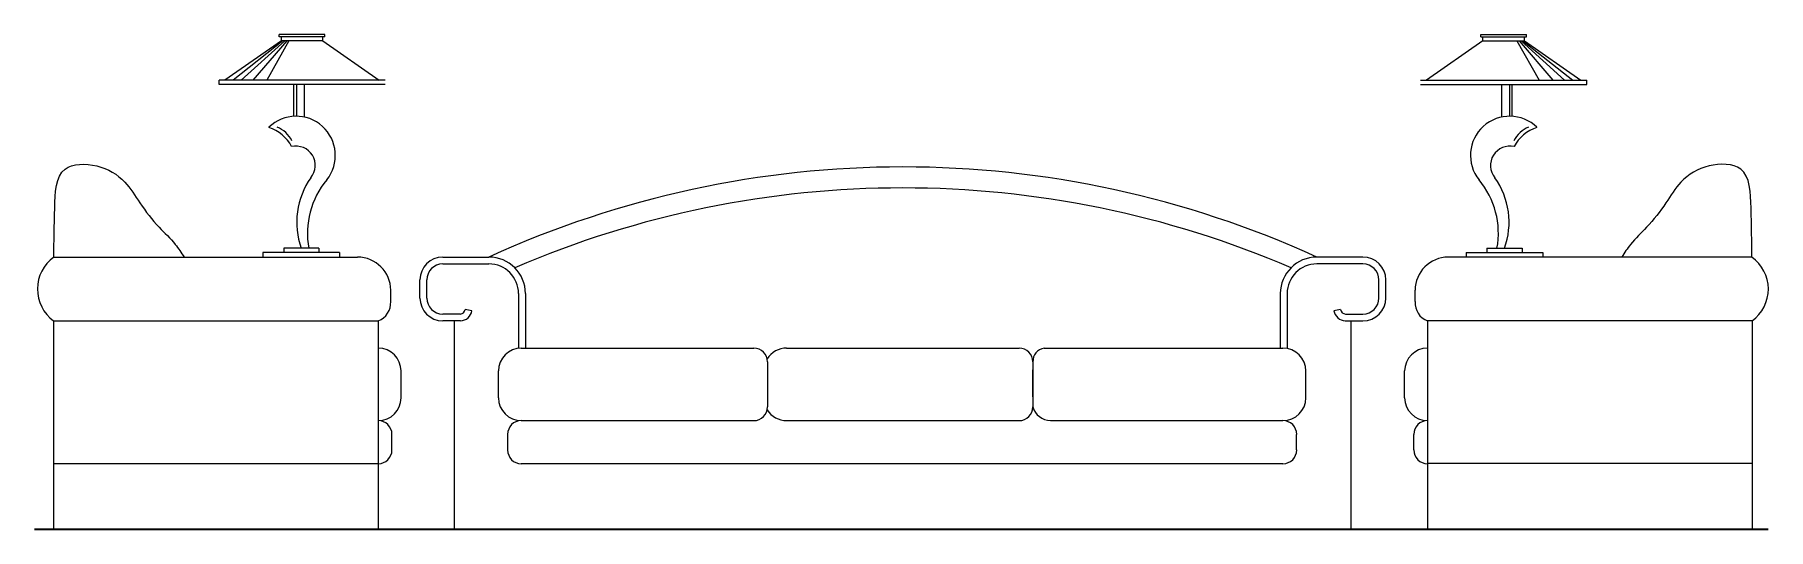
# Model space of a CAD drawing. Header units: centimetres. Extents: x -160 to 285, y 1036 to 1162.
import ezdxf

# ---------------------------------------------------------------- set-up
doc = ezdxf.new("R2010")
doc.units = ezdxf.units.CM
for name, color, linetype, lineweight in [('图层1', 1, 'Continuous', 35), ('图层2', 3, 'Continuous', 18), ('图层3', 61, 'Continuous', 9)]:
    doc.layers.add(name, color=color, linetype=linetype, lineweight=lineweight)

msp = doc.modelspace()

# ---------------------------------------------------------------- linework, layer by layer
at = {"layer": '图层1', "color": 7}
msp.add_line((-159.78, 1035.55), (284.95, 1035.55), dxfattribs=at)
at = {"layer": '图层2', "color": 7}
for p, q in [((-96.49, 1160.87), (-110.95, 1150.75)), ((-85.3, 1162.47), (-97.02, 1162.47)), ((-97.02, 1161.93), (-97.02, 1162.47)), ((-85.3, 1161.93), (-97.02, 1161.93)), ((-96.49, 1160.87), (-96.49, 1161.93)), ((-85.83, 1160.87), (-96.49, 1160.87)), ((-85.83, 1160.87), (-85.83, 1161.93)), ((-85.83, 1160.87), (-71.37, 1150.75)), ((-85.3, 1161.93), (-85.3, 1162.47)), ((211.76, 1160.87), (197.3, 1150.75)), ((211.22, 1161.93), (211.22, 1162.47)), ((211.22, 1162.47), (222.95, 1162.47)), ((211.22, 1161.93), (222.95, 1161.93)), ((211.76, 1160.87), (211.76, 1161.93)), ((211.76, 1160.87), (222.41, 1160.87)), ((222.41, 1160.87), (222.41, 1161.93)), ((222.41, 1160.87), (236.87, 1150.75)), ((222.95, 1161.93), (222.95, 1162.47)), ((-69.85, 1150.75), (-112.47, 1150.75)), ((-112.47, 1149.68), (-112.47, 1150.75)), ((-69.85, 1149.68), (-112.47, 1149.68)), ((-93.3, 1141.72), (-93.3, 1149.68)), ((-90.63, 1149.68), (-90.63, 1141.33)), ((195.77, 1150.75), (238.4, 1150.75)), ((195.77, 1149.68), (238.4, 1149.68)), ((216.55, 1149.68), (216.55, 1141.33)), ((219.23, 1141.72), (219.23, 1149.68)), ((238.4, 1149.68), (238.4, 1150.75)), ((-86.87, 1107.66), (-95.88, 1107.66)), ((-95.88, 1107.66), (-95.88, 1106.6)), ((-86.87, 1107.66), (-86.87, 1106.6)), ((212.8, 1107.66), (212.8, 1106.6)), ((212.8, 1107.66), (221.8, 1107.66)), ((221.8, 1107.66), (221.8, 1106.6)), ((-154.87, 1105.4), (-76.96, 1105.4)), ((-81.55, 1106.6), (-101.21, 1106.6)), ((-101.21, 1106.6), (-101.21, 1105.53)), ((-81.55, 1106.6), (-81.55, 1105.53)), ((-55.07, 1105.4), (-43.25, 1105.4)), ((181, 1105.4), (169.17, 1105.4)), ((280.79, 1105.4), (202.88, 1105.4)), ((207.47, 1106.6), (207.47, 1105.53)), ((207.47, 1106.6), (227.13, 1106.6)), ((227.13, 1106.6), (227.13, 1105.53)), ((-60.93, 1094.89), (-60.93, 1099.54)), ((186.86, 1094.89), (186.86, 1099.54)), ((-68.44, 1093.99), (-68.44, 1096.88)), ((-33.87, 1096.03), (-33.87, 1082.04)), ((159.79, 1096.03), (159.79, 1082.04)), ((194.36, 1093.99), (194.36, 1096.88)), ((-154.91, 1089.03), (-154.91, 1035.55)), ((-154.91, 1089.03), (-71.63, 1089.03)), ((-71.63, 1089.03), (-71.63, 1035.55)), ((-52.04, 1089.03), (-55.07, 1089.03)), ((-52.04, 1035.55), (-52.04, 1089.03)), ((-50.52, 1089.03), (-52.04, 1089.03)), ((177.96, 1035.55), (177.96, 1089.03)), ((177.96, 1089.03), (181, 1089.03)), ((280.84, 1089.03), (197.55, 1089.03)), ((197.55, 1089.03), (197.55, 1035.55)), ((280.84, 1089.03), (280.84, 1035.55)), ((-34.93, 1082.04), (24.73, 1082.04)), ((33.13, 1082.04), (92.79, 1082.04)), ((99.24, 1082.04), (160.47, 1082.04)), ((28.25, 1078.52), (28.25, 1066.96)), ((28.25, 1078.52), (28.25, 1066.96)), ((96.31, 1078.52), (96.31, 1066.96)), ((96.31, 1078.52), (96.31, 1066.96)), ((96.31, 1078.52), (96.31, 1066.96)), ((96.31, 1078.52), (96.31, 1066.96)), ((96.31, 1069.57), (96.31, 1076.45)), ((-65.77, 1069.3), (-65.77, 1076.18)), ((-40.79, 1069.3), (-40.79, 1076.18)), ((166.33, 1069.3), (166.33, 1076.18)), ((191.69, 1069.3), (191.69, 1076.18)), ((-34.93, 1063.44), (24.73, 1063.44)), ((33.13, 1063.44), (92.79, 1063.44)), ((100.81, 1063.44), (160.47, 1063.44)), ((-68.12, 1055.91), (-68.12, 1059.92)), ((-38.44, 1059.92), (-38.44, 1055.91)), ((163.98, 1055.91), (163.98, 1059.92)), ((194.04, 1055.91), (194.04, 1059.92)), ((-154.91, 1052.4), (-71.63, 1052.4)), ((-34.93, 1052.4), (160.47, 1052.4)), ((280.84, 1052.4), (197.55, 1052.4))]:
    msp.add_line(p, q, dxfattribs=at)
for centre, radius, start, end in [((-92.7, 1131.49), 10.05, 321.4238, 134.2122), ((-102.78, 1129.13), 10.04, 27.2722, 72.1905), ((218.62, 1131.49), 10.05, 45.7878, 218.5762), ((228.7, 1129.13), 10.04, 107.8095, 152.7278), ((-92.74, 1128.92), 4.95, 320.569, 103.0195), ((218.66, 1128.92), 4.95, 76.9805, 219.431), ((-72.92, 1114.38), 19.64, 144.5336, 199.9926), ((62.96, 873.05), 255.47, 65.4345, 114.5655), ((198.84, 1114.38), 19.64, 340.0074, 35.4664), ((-68.49, 1111.55), 21.31, 140.0891, 190.5104), ((194.42, 1111.55), 21.31, 349.4896, 39.9109), ((-148.95, 1097.2), 10.12, 125.8055, 233.8547), ((-76.96, 1096.88), 8.52, 0, 90), ((-55.07, 1099.54), 5.86, 90, 180), ((-43.25, 1096.03), 9.38, 0, 90), ((169.17, 1096.03), 9.38, 90, 180), ((181, 1099.54), 5.86, 0, 90), ((202.88, 1096.88), 8.52, 90, 180), ((274.87, 1097.2), 10.12, 306.1453, 54.1945), ((-55.07, 1094.89), 5.86, 180, 270), ((181, 1094.89), 5.86, 270, 0), ((-73.39, 1093.67), 4.96, 290.7344, 3.6085), ((-50.68, 1092.14), 3.11, 272.9943, 350.6804), ((199.31, 1093.67), 4.96, 176.3915, 249.2656), ((-71.63, 1076.18), 5.86, 0, 90), ((-34.93, 1076.18), 5.86, 90, 180), ((24.73, 1078.52), 3.52, 0, 90), ((33.13, 1076.18), 5.86, 90, 147.9673), ((92.79, 1078.52), 3.52, 0, 90), ((99.74, 1078.64), 3.43, 98.4251, 182.0026), ((160.47, 1076.18), 5.86, 0, 90), ((197.55, 1076.18), 5.86, 90, 180), ((-71.63, 1069.3), 5.86, 270, 0), ((-34.93, 1069.3), 5.86, 180, 270), ((160.47, 1069.3), 5.86, 270, 0), ((197.55, 1069.3), 5.86, 180, 270), ((-71.63, 1059.92), 3.52, 0, 90), ((-34.93, 1059.92), 3.52, 90, 180), ((24.73, 1066.96), 3.52, 270, 0), ((33.13, 1069.3), 5.86, 212.0327, 270), ((92.79, 1066.96), 3.52, 270, 0), ((100.94, 1068.24), 4.8, 195.5262, 268.5064), ((160.47, 1059.92), 3.52, 0, 90), ((197.55, 1059.92), 3.52, 90, 180), ((-71.63, 1055.91), 3.52, 270, 0), ((-34.93, 1055.91), 3.52, 180, 270), ((160.47, 1055.91), 3.52, 270, 0), ((197.55, 1055.91), 3.52, 180, 270)]:
    msp.add_arc(centre, radius, start, end, dxfattribs=at)
for points in [[(-154.87, 1105.4), (-154.82, 1109.32), (-154.71, 1116.81), (-154.3, 1129.45), (-143.31, 1129.48), (-136.61, 1125.49), (-132.63, 1118.83), (-128.45, 1113.4), (-123.99, 1109.33), (-122.17, 1106.52), (-121.45, 1105.4)], [(280.79, 1105.4), (280.75, 1109.32), (280.63, 1116.81), (280.22, 1129.45), (269.24, 1129.48), (262.53, 1125.49), (258.55, 1118.83), (254.37, 1113.4), (249.91, 1109.33), (248.1, 1106.52), (247.38, 1105.4)]]:
    msp.add_open_spline(points, degree=3, knots=[48.266586, 48.266586, 48.266586, 48.266586, 163.670883, 260.717901, 337.407915, 415.28438, 477.070888, 551.871151, 608.487091, 645.734577, 645.734577, 645.734577, 645.734577], dxfattribs=at)
at = {"layer": '图层3', "color": 7}
for p, q in [((-96.07, 1160.87), (-108.87, 1150.75)), ((-95.64, 1160.87), (-106.77, 1150.75)), ((-95.11, 1160.87), (-103.82, 1150.75)), ((-94.55, 1160.87), (-100.25, 1150.75)), ((220.48, 1160.87), (226.17, 1150.75)), ((221.03, 1160.87), (229.74, 1150.75)), ((221.56, 1160.87), (232.7, 1150.75)), ((222, 1160.87), (234.8, 1150.75)), ((-92.64, 1149.68), (-92.64, 1141.54)), ((218.57, 1149.68), (218.57, 1141.54)), ((-55.07, 1103.65), (-43.25, 1103.65)), ((181, 1103.65), (169.17, 1103.65)), ((-59.17, 1094.89), (-59.17, 1099.54)), ((185.1, 1094.89), (185.1, 1099.54)), ((-35.63, 1096.03), (-35.63, 1082.04)), ((161.55, 1096.03), (161.55, 1082.04)), ((-50.57, 1090.79), (-55.07, 1090.79)), ((-47.61, 1091.64), (-49.34, 1091.92)), ((175.26, 1091.92), (173.53, 1091.64)), ((176.49, 1090.79), (181, 1090.79)), ((176.44, 1089.03), (177.96, 1089.03))]:
    msp.add_line(p, q, dxfattribs=at)
for centre, radius, start, end in [((-100.81, 1131.43), 8.02, 28.4668, 66.2451), ((226.73, 1131.43), 8.02, 113.7549, 151.5332), ((62.96, 870.79), 252.35, 66.7585, 113.2415), ((-55.07, 1099.54), 4.1, 90, 180), ((-43.25, 1096.03), 7.62, 0, 90), ((169.17, 1096.03), 7.62, 90, 180), ((181, 1099.54), 4.1, 0, 90), ((-55.07, 1094.89), 4.1, 180, 270), ((181, 1094.89), 4.1, 270, 0), ((-50.68, 1092.14), 1.36, 274.5381, 350.6804), ((176.6, 1092.14), 3.11, 189.3196, 267.0057), ((176.6, 1092.14), 1.36, 189.3196, 265.4619)]:
    msp.add_arc(centre, radius, start, end, dxfattribs=at)

doc.saveas('drawing.dxf')
